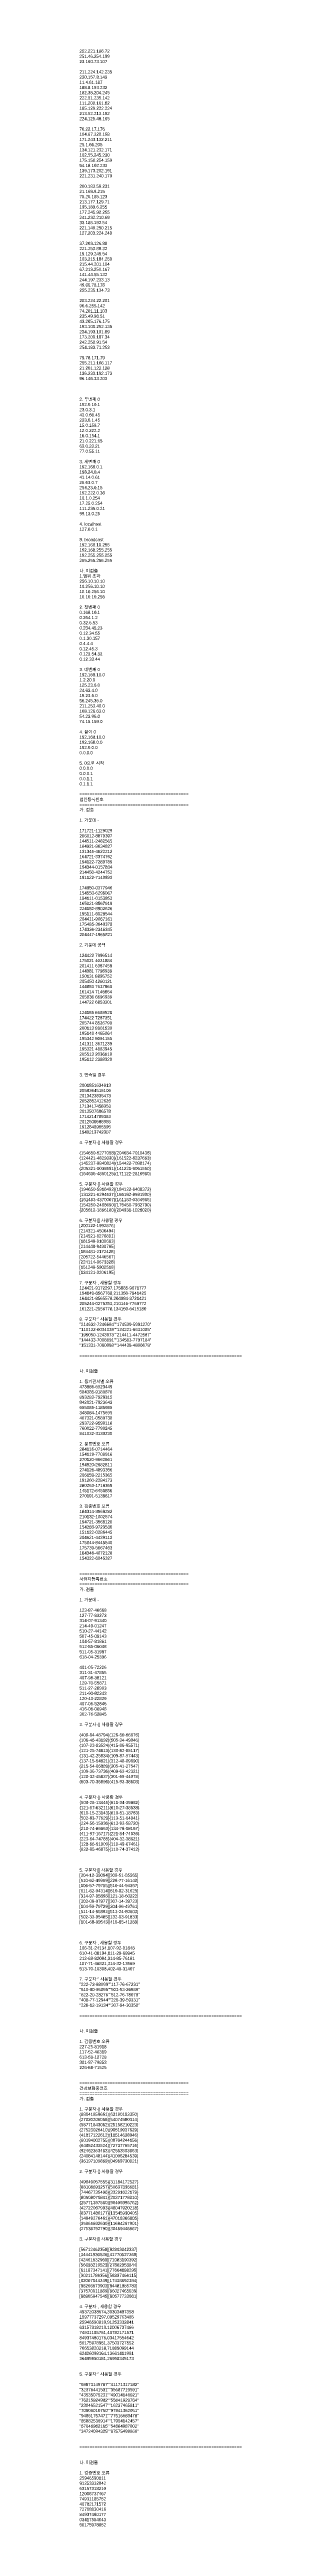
# Model space of a CAD drawing. Header units: millimetres. Extents: x 881 to 1012, y 2311 to 9803.
# Drawn here: x 882 to 1012, y 2311 to 4297 of the extents above; entities that cross this region are included whole.
import ezdxf

# ---------------------------------------------------------------- set-up
doc = ezdxf.new("R2010")
doc.units = ezdxf.units.MM
doc.styles.get("Standard").update_dxf_attribs({"font": 'arial.ttf'})

msp = doc.modelspace()

# ---------------------------------------------------------------- texts
at = {"insert": (881.5, 4297.2), "char_height": 2.5, "width": 136.65, "attachment_point": 1}
msp.add_mtext('252.221.186.72 \\P251.46.254.189 \\P23.160.73.107 \\P\\P211.224.142.235 \\P230.157.8.149 \\P11.4.61.187 \\P188.8.193.232 \\P182.38.204.245 \\P222.51.235.142 \\P111.200.161.82 \\P185.129.222.224 \\P213.52.213.192 \\P224.125.48.165 \\P\\P76.22.17.176 \\P104.67.220.158 \\P171.243.132.211 \\P25.1.66.205 \\P134.121.232.171 \\P102.55.245.230 \\P175.156.254.159 \\P54.18.102.233 \\P139.173.202.191 \\P221.231.240.170 \\P\\P200.183.59.231 \\P21.168.9.215 \\P75.26.185.123 \\P213.177.129.71 \\P135.189.6.255 \\P177.245.92.255 \\P241.232.210.69 \\P33.188.192.54 \\P221.149.250.215 \\P127.203.224.240 \\P\\P37.203.126.88 \\P221.253.88.32 \\P19.129.245.54 \\P103.215.184.250 \\P215.44.201.104 \\P67.213.250.167 \\P141.44.55.132 \\P244.197.233.13 \\P49.66.78.178 \\P255.235.134.73 \\P\\P203.224.22.201 \\P96.6.255.142 \\P74.201.11.103 \\P235.49.96.51 \\P43.205.176.175 \\P193.100.252.135 \\P234.193.191.89 \\P173.200.187.34 \\P242.250.91.54 \\P254.183.71.253 \\P\\P79.78.171.79 \\P255.211.166.117 \\P21.201.122.128 \\P136.233.192.173 \\P96.146.33.203 \\P\\P\\P\\P2. {\\fGulim|b0|i0|c129|p50;두번째 }0 \\P192.0.10.1\\P23.0.3.1\\P43.0.66.45\\P233.0.1.45\\P15.0.159.7\\P12.0.222.2\\P16.0.154.1\\P21.0.221.65\\P63.0.23.21\\P77.0.55.11\\P\\P3. {\\fGulim|b0|i0|c129|p50;세번째 }0 \\P192.168.0.1\\P198.24.0.4\\P41.14.0.61\\P25.63.0.7\\P254.23.0.15\\P192.222.0.36\\P10.1.0.254\\P17.25.0.254\\P111.235.0.21\\P99.13.0.25\\P\\P4. localhost\\P127.0.0.1\\P\\P8. broadcast\\P192.168.10.255\\P192.168.255.255\\P192.255.255.255\\P255.255.255.255\\P\\P{\\fGulim|b0|i0|c129|p50;나}. {\\fGulim|b0|i0|c129|p50;미검출\\P}1.{\\fGulim|b0|i0|c129|p50;범위 초과\\P}256.10.10.10\\P10.256.10.10\\P10.10.256.10\\P10.10.10.256\\P\\P2. {\\fGulim|b0|i0|c129|p50;첫번째 }0 \\P0.168.10.1\\P0.254.1.2\\P0.32.6.53\\P0.234.45.23\\P0.12.34.55\\P0.1.30.157\\P0.4.4.4\\P0.12.45.3\\P0.123.54.32\\P0.12.33.44\\P\\P3. {\\fGulim|b0|i0|c129|p50;네번째 }0\\P192.168.10.0\\P1.2.20.0\\P125.23.6.0\\P24.63.4.0\\P19.23.5.0\\P56.245.36.0\\P211.253.40.0\\P168.126.63.0\\P54.23.96.0\\P74.15.159.0\\P\\P4. {\\fGulim|b0|i0|c129|p50;끝이 }0\\P192.168.10.0\\P192.168.0.0\\P192.0.0.0\\P0.0.0.0\\P\\P5. 0{\\fGulim|b0|i0|c129|p50;으로 시작\\P}0.0.0.0\\P0.0.0.1\\P0.0.1.1\\P0.1.1.1\\P\\P===========================================\\P{\\fGulim|b0|i0|c129|p50;법인등록번호\\P}===========================================\\P{\\fGulim|b0|i0|c129|p50;가}. {\\fGulim|b0|i0|c129|p50;검출^I\\P^I\\P}1. {\\fGulim|b0|i0|c129|p50;가운데 }- \\P\\P171721-1129029 \\P206012-8879397 \\P144511-2482565 \\P164921-9634827 \\P131345-4822212 \\P164721-3374762 \\P194122-7289789 \\P194344-0157834 \\P214450-4244752 \\P191122-7140893 \\P\\P174850-0377946 \\P154550-6296067 \\P184111-0153853\\P165021-8567919 \\P224182-8902626 \\P195111-6028544 \\P204411-9067161 \\P175485-3640378 \\P174336-2346345 \\P204447-1965821 \\P\\P2. {\\fGulim|b0|i0|c129|p50;가운데 공백\\P\\P}124422 7996514 \\P175021 4021884 \\P201411 6387458 \\P144981 7798938 \\P150131 8895752\\P205450 4260121 \\P144883 7637960 \\P161414 7146864 \\P205836 6696938 \\P144722 6853301\\P\\P124185 6689528 \\P174422 7287351 \\P205744 8526790 \\P200113 8901530 \\P195148 4465064 \\P195342 5091155 \\P141311 3671239 \\P195321 4883945 \\P205513 2036819 \\P195112 2388320 \\P\\P\\P3. {\\fGulim|b0|i0|c129|p50;연속일 경우^I^I\\P\\P}2001851634913 \\P2058364515106 \\P2013423835473 \\P2052852412626 \\P1713417458353 \\P2013507686578 \\P1714214789363 \\P2012500588955 \\P1912848965595 \\P1949213742307 \\P\\P4. {\\fGulim|b0|i0|c129|p50;구분자 }() {\\fGulim|b0|i0|c129|p50;사용할 경우\\P\\P}(154650-5277058)(204684-7010438)\\P(124421-4829330)(161522-8237663)\\P(145237-9840824)(154422-7098174)\\P(205321-0038591)(141221-9061550)\\P(164636-4860125)(171122-2816980)\\P\\P5. {\\fGulim|b0|i0|c129|p50;구분자 }\\{\\} {\\fGulim|b0|i0|c129|p50;사용할 경우\\P}\\{194650-5916492\\}\\{184122-6409372\\}\\P\\{131221-5294537\\}\\{165182-8591900\\}\\P\\{161483-4370007\\}\\{161183-0364985\\}\\P\\{154250-2468690\\}\\{175450-7932790\\}\\P\\{205812-1866180\\}\\{204331-1028020\\}\\P\\P6. {\\fGulim|b0|i0|c129|p50;구분자 }[] {\\fGulim|b0|i0|c129|p50;사용할 경우\\P}[200122-1992876]\\P[214321-4506494]\\P[214521-8270801]\\P[161548-9100683]\\P[214448-9490785]\\P[184481-2172428]\\P[205722-5446567]\\P[224114-9673328]\\P[151249-5902518]\\P[134121-3206195]\\P\\P7. {\\fGulim|b0|i0|c129|p50;구분자 }, {\\fGulim|b0|i0|c129|p50;사용할 경우\\P}124421-9172297,175885-9071777 \\P194649-6567768,211350-7941425 \\P164421-8565578,204984-3721421 \\P205244-0275353,210146-7769772 \\P161221-2056778,134150-6415180\\P\\P8. {\\fGulim|b0|i0|c129|p50;구분자 }" {\\fGulim|b0|i0|c129|p50;사용할 경우\\P}"214632-7246684""174539-5991270"\\P"110122-0034339""124221-5631085"\\P"195050-1243973""214411-4472587"\\P"144433-7008891""134583-7797184"\\P"151331-7060088""144438-4806678"\\P\\P================================================================\\P\\P^I^I\\P{\\fGulim|b0|i0|c129|p50;나}. {\\fGulim|b0|i0|c129|p50;미검출^I^I\\P\\P}1. {\\fGulim|b0|i0|c129|p50;등기관서별 오류\\P}473886-6923449 \\P584385-9180870 \\P893283-7928315\\P842021-7823643 \\P655085-1185985 \\P348084-1475695 \\P407321-0580738 \\P293722-9599118 \\P760022-7790245 \\P841032-3130230 \\P\\P2. {\\fGulim|b0|i0|c129|p50;분류번호 오류\\P}284116-0714464 \\P154119-7708916 \\P270120-9662661\\P194920-2682811 \\P274126-4893356 \\P206159-2215365 \\P191260-2284173 \\P280263-1718369 \\P145172-6450856 \\P270191-5138617 \\P^I\\P3. {\\fGulim|b0|i0|c129|p50;검증번호 오류\\P}184314-3568282\\P210132-1002574\\P194721-3568120 \\P154283-9723536 \\P151122-0286445 \\P204621-4439113 \\P175844-8445540\\P175739-5667463\\P164348-4072128 \\P154322-6045327\\P\\P\\P===========================================\\P{\\fGulim|b0|i0|c129|p50;사업자등록번호\\P}===========================================\\P{\\fGulim|b0|i0|c129|p50;가}. {\\fGulim|b0|i0|c129|p50;검출^I\\P^I\\P}1. {\\fGulim|b0|i0|c129|p50;가운데 }- \\P\\P123-87-46668 \\P127-77-83273 \\P314-07-91340 \\P214-49-01247 \\P510-27-44142 \\P507-45-09143 \\P104-57-81861 \\P512-85-05048 \\P511-05-31987 \\P618-04-25396 \\P\\P401-05-72226 \\P311-31-47855 \\P407-98-38121 \\P129-70-55871 \\P511-27-28903 \\P211-90-82243 \\P120-43-22829 \\P407-06-52846 \\P416-06-06948 \\P302-76-52845 \\P\\P3. {\\fGulim|b0|i0|c129|p50;구분자 }() {\\fGulim|b0|i0|c129|p50;사용할 경우\\P\\P}(408-84-48794)(126-50-66876)\\P(106-46-43192)(505-34-49046)\\P(107-23-83524)(415-86-95571)\\P(121-25-74613)(130-82-85117)\\P(131-42-25834)(109-87-97443)\\P(137-15-54821)(312-48-09890)\\P(215-54-06889)(305-41-27547)\\P(109-36-73736)(409-62-42321) \\P(120-32-45637)(301-59-44078) \\P(603-70-36896)(415-93-38603) \\P\\P\\P4. {\\fGulim|b0|i0|c129|p50;구분자 }\\{\\} {\\fGulim|b0|i0|c129|p50;사용할 경우\\P}\\{508-26-13445\\}\\{511-34-39882\\}\\P\\{121-87-63211\\}\\{610-27-38538\\}\\P\\{610-15-23143\\}\\{610-51-18783\\}\\P\\{502-83-77629\\}\\{113-51-04041\\}\\P\\{224-56-15936\\}\\{613-92-58720\\}\\P\\{210-74-86663\\}\\{134-78-08167\\} \\P\\{411-97-16717\\}\\{221-84-74036\\} \\P\\{223-64-74785\\}\\{404-32-38621\\} \\P\\{128-66-91009\\}\\{110-49-67461\\} \\P\\{622-85-46875\\}\\{110-74-37412\\} \\P\\P\\P\\P5. {\\fGulim|b0|i0|c129|p50;구분자 }[] {\\fGulim|b0|i0|c129|p50;사용할 경우\\P}[204-12-39094][308-51-55565]\\P[510-62-49959][228-77-16140]\\P[106-57-79755][510-44-94367]\\P[611-62-04314][610-92-31625]\\P[314-97-05898][121-18-60222]\\P[303-09-07977][307-14-39723] \\P[104-59-79729][304-96-49761]\\P[511-14-65892][513-24-80603]\\P[502-33-95485][132-03-91833]\\P[101-68-99543][416-85-41289]\\P\\P\\P\\P6. {\\fGulim|b0|i0|c129|p50;구분자 }, {\\fGulim|b0|i0|c129|p50;사용할 경우\\P}106-31-24134,107-92-01848 \\P610-41-08194,611-29-69945 \\P212-63-82084,314-85-76181 \\P107-71-46821,314-32-13569 \\P513-70-10308,402-49-31407 \\P\\P7. {\\fGulim|b0|i0|c129|p50;구분자 }" {\\fGulim|b0|i0|c129|p50;사용할 경우\\P}"222-73-88099""117-76-67231"\\P"610-90-95095""503-53-26989"\\P"622-20-28276""512-76-78078"\\P"408-77-12944""226-39-59331"\\P"228-12-19134""307-94-30350"\\P\\P================================================================\\P\\P^I^I\\P{\\fGulim|b0|i0|c129|p50;나}. {\\fGulim|b0|i0|c129|p50;미검출^I^I\\P\\P}1. {\\fGulim|b0|i0|c129|p50;검증번호 오류\\P}227-25-81918\\P117-52-46319 \\P613-59-12728 \\P301-87-79853 \\P226-68-71525 \\P\\P\\P===========================================\\P{\\fGulim|b0|i0|c129|p50;건강보험증번호\\P}===========================================\\P{\\fGulim|b0|i0|c129|p50;가}. {\\fGulim|b0|i0|c129|p50;검출^I\\P^I\\P}1. {\\fGulim|b0|i0|c129|p50;구분자 }() {\\fGulim|b0|i0|c129|p50;사용할 경우\\P}(88041859661)(63190183350)\\P(27020206056)(54074580314)\\P(58771843062)(25158210223) \\P(27523026410)(90519937629) \\P(41817122612)(18514638946) \\P(60194002755)(08704244156) \\P(64852433524)(72737755716) \\P(92462363483)(42553503863) \\P(24084148144)(41006284539) \\P(36197109869)(04969730021) \\P\\P2. {\\fGulim|b0|i0|c129|p50;구분자 }\\{\\} {\\fGulim|b0|i0|c129|p50;사용할 경우\\P\\P}\\{49849057555\\}\\{31184172527\\} \\P\\{88108693257\\}\\{50637336681\\}\\P\\{74467735496\\}\\{33291622179\\} \\P\\{80508070841\\}\\{20371778010\\} \\P\\{25771397580\\}\\{96409396762\\} \\P\\{42722067993\\}\\{48047920218\\} \\P\\{83771480177\\}\\{13545930405\\} \\P\\{14849276461\\}\\{47018366805\\} \\P\\{35965692639\\}\\{11684297901\\} \\P\\{27538792790\\}\\{30469446667\\} \\P\\P3. {\\fGulim|b0|i0|c129|p50;구분자 }[] {\\fGulim|b0|i0|c129|p50;사용할 경우\\P\\P}[56712462358][82803042337]\\P[34441930536][41770527268] \\P[42461632969][71083190392] \\P[56638219523][27882953844] \\P[61187347141][77664698295] \\P[30211786356][58337466115] \\P[82007044249][17438692394] \\P[88266673903][84481885783] \\P[37570011889][86027465639] \\P[86905947545][80577733661] \\P\\P4. {\\fGulim|b0|i0|c129|p50;구분자 }, {\\fGulim|b0|i0|c129|p50;사용할 경우\\P}49372038674,30303487358 \\P15977737297,09529763485 \\P25946590810,91253332841 \\P63157318219,12006737466 \\P74931185751,40782171571 \\P84937480176,03417554642 \\P50175978951,37503727552 \\P76653820218,71889099144 \\P62426098164,13661411981 \\P36495950181,26958345173 \\P\\P\\P5. {\\fGulim|b0|i0|c129|p50;구분자 }" {\\fGulim|b0|i0|c129|p50;사용할 경우\\P\\P}"69873149767""41171317182"\\P"32376441531""35687719591" \\P"43535075231""49014146021" \\P"76215924982""55841929764" \\P"23046521547""16237465811"\\P"70906010750""97941362051" \\P"94861757471""77516683478" \\P"85882536914""17954142457" \\P"67046982165""54884987002" \\P"34724094325""87575499866" \\P\\P\\P================================================================\\P\\P^I^I\\P{\\fGulim|b0|i0|c129|p50;나}. {\\fGulim|b0|i0|c129|p50;미검출^I^I\\P\\P}1. {\\fGulim|b0|i0|c129|p50;검증번호 오류\\P}25946590811\\P91253332842 \\P63157318210 \\P12006737467 \\P74931185752 \\P40782171572 \\P72708830416 \\P84937480177 \\P03417554643 \\P50175978952 ', dxfattribs=at)

doc.saveas('drawing.dxf')
